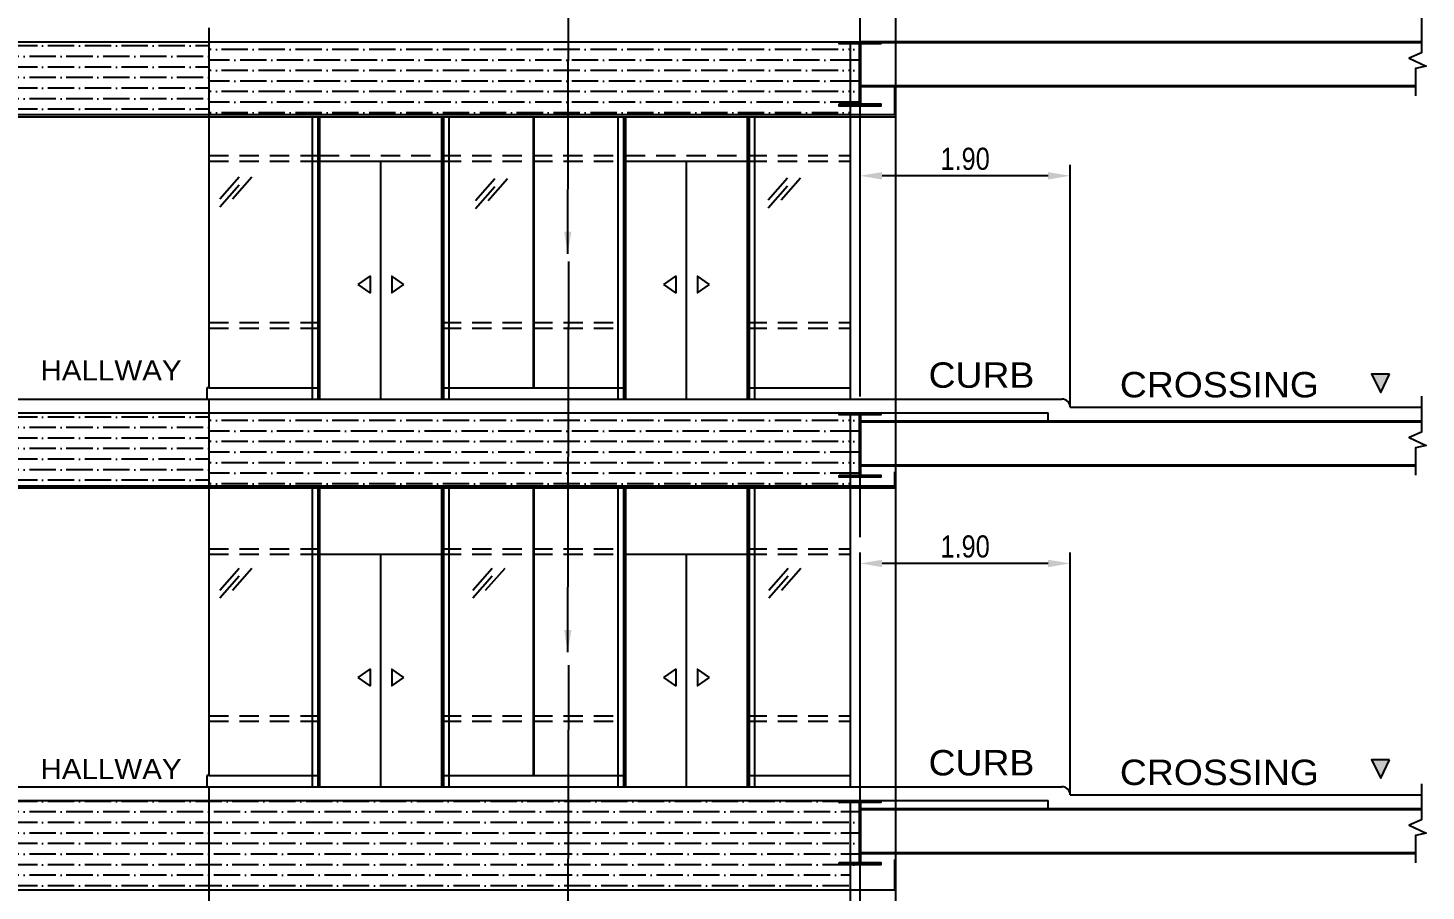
# Model space of a CAD drawing. Header units: millimetres. Extents: x 2148 to 2681, y 758 to 986.
# Drawn here: x 2439.3 to 2451.94, y 853.06 to 860.86 of the extents above; entities that cross this region are included whole.
import ezdxf

# ---------------------------------------------------------------- set-up
doc = ezdxf.new("R2010")
doc.units = ezdxf.units.MM
doc.linetypes.add('CENTER2', pattern=[28.575, 19.05, -3.175, 3.175, -3.175])
doc.linetypes.add('HIDDEN', pattern=[0.375, 0.25, -0.125])
for name, color, linetype in [('A-DETAILS', 1, 'Continuous'), ('A-Hatch', 253, 'Continuous'), ('A-Wall', 4, 'Continuous'), ('cladding', 2, 'Continuous'), ('D', 1, 'Continuous'), ('DR', 7, 'Continuous'), ('ELAYOUT', 4, 'Continuous'), ('hacht', 8, 'Continuous'), ('HATCH', 8, 'Continuous'), ('S_GRID LINES', 252, 'Continuous')]:
    doc.layers.add(name, color=color, linetype=linetype)
doc.styles.add('ARIALNW', font='ARIALN.TTF')
doc.styles.add('MMTX$0$ESMX$0$X-OPTA1D', font='x-opta1d')
doc.dimstyles.new('DIM 100', dxfattribs={"dimtxt": 0.2, "dimasz": 0.2, "dimexe": 0.1, "dimexo": 0, "dimgap": 0.05, "dimtad": 1, "dimzin": 0, "dimdsep": 46, "dimtxsty": 'ARIALNW', "dimcen": 0.09, "dimclrd": 6, "dimclre": 6, "dimclrt": 13, "dimadec": 0, "dimazin": 0, "dimtfac": 1, "dimtofl": 0, "dimtmove": 2, "dimatfit": 3, "dimfxl": 1, "dimtolj": 1, "dimtzin": 0, "dimarcsym": 0})

# ---------------------------------------------------------------- blocks, each defined once
blk = doc.blocks.new('*D2661')
at = {"layer": 'A-Wall', "color": 6, "linetype": 'ByBlock', "lineweight": -2, "transparency": 16777216}
for p, q in [((2446.823, 854.488), (2446.823, 856.119)), ((2448.723, 853.927), (2448.723, 856.119)), ((2448.523, 856.019), (2447.023, 856.019))]:
    blk.add_line(p, q, dxfattribs=at)
at = {"layer": 'A-Wall', "color": 6, "transparency": 16777216}
for points in [[(2447.023, 856.052), (2447.023, 855.985), (2446.823, 856.019)], [(2448.523, 856.052), (2448.523, 855.985), (2448.723, 856.019)]]:
    blk.add_solid(points, dxfattribs=at)
at = {"layer": 'Defpoints', "color": 0, "transparency": 16777216}
for p in [(2446.823, 856.019), (2446.823, 854.488, 0), (2448.723, 853.927, 0)]:
    blk.add_point(p, dxfattribs=at)
at = {"layer": 'A-Wall', "color": 13, "transparency": 16777216, "insert": (2447.773, 856.171), "char_height": 0.2, "attachment_point": 5, "style": 'ARIALNW'}
blk.add_mtext('\\A1;1.90', dxfattribs=at)
blk = doc.blocks.new('*D2662')
at = {"layer": 'A-Wall', "color": 6, "linetype": 'ByBlock', "lineweight": -2, "transparency": 16777216}
for p, q in [((2446.823, 857.991), (2446.823, 859.622)), ((2448.523, 859.522), (2447.023, 859.522)), ((2448.723, 857.43), (2448.723, 859.622))]:
    blk.add_line(p, q, dxfattribs=at)
at = {"layer": 'A-Wall', "color": 6, "transparency": 16777216}
for points in [[(2447.023, 859.555), (2447.023, 859.488), (2446.823, 859.522)], [(2448.523, 859.555), (2448.523, 859.488), (2448.723, 859.522)]]:
    blk.add_solid(points, dxfattribs=at)
at = {"layer": 'Defpoints', "color": 0, "transparency": 16777216}
for p in [(2446.823, 859.522), (2446.823, 857.991, 0), (2448.723, 857.43, 0)]:
    blk.add_point(p, dxfattribs=at)
at = {"layer": 'A-Wall', "color": 13, "transparency": 16777216, "insert": (2447.773, 859.674), "char_height": 0.2, "attachment_point": 5, "style": 'ARIALNW'}
blk.add_mtext('\\A1;1.90', dxfattribs=at)

msp = doc.modelspace()

# ---------------------------------------------------------------- hatches: boundary and pattern name
for points in [[(2451.6090575, 857.7282849), (2451.4463091, 857.7282849), (2451.5294603, 857.5620909)], [(2451.6090575, 854.2436961), (2451.4463091, 854.2436961), (2451.5294603, 854.0775021)]]:
    msp.add_hatch(color=2).paths.add_polyline_path(points)
at = {"layer": 'hacht'}
h = msp.add_hatch(dxfattribs=at)
h.set_pattern_fill('ANSI36', color=256, scale=0.03, angle=135, style=0)
h.set_pattern_definition([(180, (-20.25471, -19.7964), (-0.1666875, -0.09525), [0.238125, -0.047625, 0, -0.047625])])
h.paths.add_polyline_path([(2437.6753349, 860.7326036), (2437.6211727, 860.7326036), (2437.6211727, 860.6826035), (2437.6160165, 860.6826035), (2437.6160165, 859.9746279), (2437.6753349, 859.9746279)])
h.paths.add_polyline_path([(2439.1718458, 860.0546279), (2440.9389087, 860.0546279), (2440.9389087, 860.7326036), (2439.1718458, 860.7326036)])
h.paths.add_polyline_path([(2438.5003803, 860.0746279), (2439.1718458, 860.0746279), (2439.1718458, 860.7326036), (2438.5003803, 860.7326036)])
h.paths.add_polyline_path([(2437.6753349, 860.0746279), (2438.5003803, 860.0746279), (2438.5003803, 860.7326036), (2437.6753349, 860.7326036)])
h = msp.add_hatch(dxfattribs=at)
h.set_pattern_fill('ANSI36', color=256, scale=0.03, angle=135, style=0)
h.set_pattern_definition([(180, (212.51139, -73.83463), (-0.1666875, -0.09525), [0.238125, -0.047625, 0, -0.047625])])
h.paths.add_polyline_path([(2440.9389087, 860.0546279), (2446.7369789, 860.0546279), (2446.7369789, 860.7326036), (2440.9389087, 860.7326036)])
h = msp.add_hatch(dxfattribs=at)
h.set_pattern_fill('ANSI36', color=256, scale=0.03, angle=135, style=0)
h.set_pattern_definition([(180, (-20.25471, -30.30532), (-0.1666875, -0.09525), [0.238125, -0.047625, 0, -0.047625])])
edge = h.paths.add_edge_path()
edge.add_line((2447.0107204, 860.7139985), (2447.0107204, 860.7326036))
edge.add_line((2447.0107204, 860.7326036), (2446.7369789, 860.7326036))
edge.add_line((2446.7369789, 860.7326036), (2446.7369789, 860.15236))
edge.add_line((2446.7369789, 860.15236), (2447.0107204, 860.15236))
edge.add_line((2447.0107204, 860.15236), (2447.0107204, 860.170965))
edge.add_line((2447.0107204, 860.170965), (2446.8357714, 860.170965))
edge.add_arc((2446.8357714, 860.1782205), 0.0072555, 175.7079065, 270, ccw=False)
edge.add_line((2446.8285363, 860.1787635), (2446.8285363, 860.7062002))
edge.add_arc((2446.8357714, 860.7067432), 0.0072555, 90.36544511, 184.29209345, ccw=False)
edge.add_line((2446.8357251, 860.7139985), (2447.0107204, 860.7139985))
h = msp.add_hatch(dxfattribs=at)
h.set_pattern_fill('ANSI36', color=256, scale=0.03, angle=135, style=0)
h.set_pattern_definition([(180, (-20.25471, -23.14937), (-0.1666875, -0.09525), [0.238125, -0.047625, 0, -0.047625])])
h.paths.add_polyline_path([(2437.6753349, 857.3796279), (2437.6211727, 857.3796279), (2437.6211727, 857.3296278), (2437.6160165, 857.3296278), (2437.6160165, 856.6216522), (2437.6753349, 856.6216522)])
h.paths.add_polyline_path([(2439.1718458, 856.7016522), (2440.9389087, 856.7016522), (2440.9389087, 857.3796279), (2439.1718458, 857.3796279)])
h.paths.add_polyline_path([(2438.5003803, 856.7216522), (2439.1718458, 856.7216522), (2439.1718458, 857.3796279), (2438.5003803, 857.3796279)])
h.paths.add_polyline_path([(2437.6753349, 856.7216522), (2438.5003803, 856.7216522), (2438.5003803, 857.3796279), (2437.6753349, 857.3796279)])
h = msp.add_hatch(dxfattribs=at)
h.set_pattern_fill('ANSI36', color=256, scale=0.03, angle=135, style=0)
h.set_pattern_definition([(180, (212.51139, -77.1876), (-0.1666875, -0.09525), [0.238125, -0.047625, 0, -0.047625])])
h.paths.add_polyline_path([(2440.9389087, 856.7016522), (2446.7369789, 856.7016522), (2446.7369789, 857.3796279), (2440.9389087, 857.3796279)])
h = msp.add_hatch(dxfattribs=at)
h.set_pattern_fill('ANSI36', color=256, scale=0.03, angle=135, style=0)
h.set_pattern_definition([(180, (-20.25471, -33.6583), (-0.1666875, -0.09525), [0.238125, -0.047625, 0, -0.047625])])
edge = h.paths.add_edge_path()
edge.add_line((2447.0107204, 857.3610228), (2447.0107204, 857.3796279))
edge.add_line((2447.0107204, 857.3796279), (2446.7369789, 857.3796279))
edge.add_line((2446.7369789, 857.3796279), (2446.7369789, 856.7993843))
edge.add_line((2446.7369789, 856.7993843), (2447.0107204, 856.7993843))
edge.add_line((2447.0107204, 856.7993843), (2447.0107204, 856.8179893))
edge.add_line((2447.0107204, 856.8179893), (2446.8357714, 856.8179893))
edge.add_arc((2446.8357714, 856.8252448), 0.0072555, 175.7079065, 270, ccw=False)
edge.add_line((2446.8285363, 856.8257878), (2446.8285363, 857.3532245))
edge.add_arc((2446.8357714, 857.3537675), 0.0072555, 90.36544511, 184.29209345, ccw=False)
edge.add_line((2446.8357251, 857.3610228), (2447.0107204, 857.3610228))
h = msp.add_hatch(dxfattribs=at)
h.set_pattern_fill('ANSI36', color=256, scale=0.03, angle=135, style=0)
h.set_pattern_definition([(180, (-20.25471, -9.28747), (-0.1666875, -0.09525), [0.238125, -0.047625, 0, -0.047625])])
h.paths.add_polyline_path([(2437.6753349, 853.0686765), (2438.5003803, 853.0686765), (2438.5003803, 853.9266522), (2437.6753349, 853.9266522)])
h.paths.add_polyline_path([(2439.1718458, 853.9266522), (2438.5003803, 853.9266522), (2438.5003803, 853.0686765), (2439.1718458, 853.0686765)])
h.paths.add_polyline_path([(2440.9389087, 853.0686765), (2440.9389087, 853.9266522), (2439.1718458, 853.9266522), (2439.1718458, 853.0686765)])
h.paths.add_polyline_path([(2440.9389087, 853.9266522), (2440.9389087, 853.0686765), (2446.7369789, 853.0686765), (2446.7369789, 853.9266522)])
edge = h.paths.add_edge_path()
edge.add_line((2447.0107204, 853.8766522), (2446.7369789, 853.8766522))
edge.add_line((2446.7369789, 853.8766522), (2446.7369789, 853.2964086))
edge.add_line((2446.7369789, 853.2964086), (2447.0107204, 853.2964086))
edge.add_line((2447.0107204, 853.2964086), (2447.0107204, 853.3150136))
edge.add_line((2447.0107204, 853.3150136), (2446.8357714, 853.3150136))
edge.add_arc((2446.8357714, 853.3222691), 0.0072555, 184.29209351, 270, ccw=False)
edge.add_line((2446.8285363, 853.3217261), (2446.8285363, 853.8513348))
edge.add_arc((2446.8357714, 853.8507918), 0.0072555, 90.36544512, 175.70790659, ccw=False)
edge.add_line((2446.8357251, 853.8580471), (2447.0107204, 853.8580471))
edge.add_line((2447.0107204, 853.8580471), (2447.0107204, 853.8766522))
at = {"layer": 'HATCH', "ltscale": 0.5}
h = msp.add_hatch(dxfattribs=at)
h.set_pattern_fill('ANSI31', color=256, scale=0.018605, style=0)
h.set_pattern_definition([(135, (-145913.9638013, 5974.4268955), (0.00164446852256, 0.00164446852256), [])])
edge = h.paths.add_edge_path()
edge.add_line((2446.6347069, 860.170965), (2446.8101663, 860.170965))
edge.add_arc((2446.8101663, 860.1782205), 0.0072555, 270.00000003, 365.90273289)
edge.add_line((2446.8173832, 860.1789666), (2446.8173832, 860.7059971))
edge.add_arc((2446.8101663, 860.7067432), 0.0072555, 354.09726717, 450.36544536)
edge.add_line((2446.81012, 860.7139985), (2446.6347069, 860.7139985))
edge.add_line((2446.6347069, 860.7139985), (2446.6347069, 860.7326036))
edge.add_line((2446.6347069, 860.7326036), (2447.0107204, 860.7326036))
edge.add_line((2447.0107204, 860.7326036), (2447.0107204, 860.7139985))
edge.add_line((2447.0107204, 860.7139985), (2446.8358177, 860.7139985))
edge.add_arc((2446.8357714, 860.7067432), 0.0072555, 89.63455483, 184.29209345)
edge.add_line((2446.8285363, 860.7062002), (2446.8285363, 860.1787635))
edge.add_arc((2446.8357714, 860.1782205), 0.0072555, 175.7079065, 269.99999978)
edge.add_line((2446.8357714, 860.170965), (2447.0107204, 860.170965))
edge.add_line((2447.0107204, 860.170965), (2447.0107204, 860.15236))
edge.add_line((2447.0107204, 860.15236), (2446.6347069, 860.15236))
edge.add_line((2446.6347069, 860.15236), (2446.6347069, 860.170965))
h = msp.add_hatch(dxfattribs=at)
h.set_pattern_fill('ANSI31', color=256, scale=0.018605, style=0)
h.set_pattern_definition([(135, (-145913.9638013, 5971.0739198), (0.00164446852256, 0.00164446852256), [])])
edge = h.paths.add_edge_path()
edge.add_line((2446.6347069, 856.8179893), (2446.8101663, 856.8179893))
edge.add_arc((2446.8101663, 856.8252448), 0.0072555, 270.00000003, 365.90273289)
edge.add_line((2446.8173832, 856.8259909), (2446.8173832, 857.3530213))
edge.add_arc((2446.8101663, 857.3537675), 0.0072555, 354.09726717, 450.36544536)
edge.add_line((2446.81012, 857.3610228), (2446.6347069, 857.3610228))
edge.add_line((2446.6347069, 857.3610228), (2446.6347069, 857.3796278))
edge.add_line((2446.6347069, 857.3796278), (2447.0107204, 857.3796278))
edge.add_line((2447.0107204, 857.3796278), (2447.0107204, 857.3610228))
edge.add_line((2447.0107204, 857.3610228), (2446.8358177, 857.3610228))
edge.add_arc((2446.8357714, 857.3537675), 0.0072555, 89.63455483, 184.29209345)
edge.add_line((2446.8285363, 857.3532245), (2446.8285363, 856.8257878))
edge.add_arc((2446.8357714, 856.8252448), 0.0072555, 175.7079065, 269.99999978)
edge.add_line((2446.8357714, 856.8179893), (2447.0107204, 856.8179893))
edge.add_line((2447.0107204, 856.8179893), (2447.0107204, 856.7993843))
edge.add_line((2447.0107204, 856.7993843), (2446.6347069, 856.7993843))
edge.add_line((2446.6347069, 856.7993843), (2446.6347069, 856.8179893))
h = msp.add_hatch(dxfattribs=at)
h.set_pattern_fill('ANSI31', color=256, scale=0.018605, style=0)
h.set_pattern_definition([(135, (-145913.9638013, 5967.570944), (0.00164446852256, 0.00164446852256), [])])
edge = h.paths.add_edge_path()
edge.add_line((2446.6347069, 853.3150136), (2446.8101663, 853.3150136))
edge.add_arc((2446.8101663, 853.3222691), 0.0072555, 270.00000003, 365.90273289)
edge.add_line((2446.8173832, 853.3230152), (2446.8173832, 853.8500457))
edge.add_arc((2446.8101663, 853.8507918), 0.0072555, 354.09726717, 450.36544536)
edge.add_line((2446.81012, 853.8580471), (2446.6347069, 853.8580471))
edge.add_line((2446.6347069, 853.8580471), (2446.6347069, 853.8766522))
edge.add_line((2446.6347069, 853.8766522), (2447.0107204, 853.8766522))
edge.add_line((2447.0107204, 853.8766522), (2447.0107204, 853.8580471))
edge.add_line((2447.0107204, 853.8580471), (2446.8358177, 853.8580471))
edge.add_arc((2446.8357714, 853.8507918), 0.0072555, 89.63455483, 184.29209345)
edge.add_line((2446.8285363, 853.8502488), (2446.8285363, 853.3228121))
edge.add_arc((2446.8357714, 853.3222691), 0.0072555, 175.7079065, 269.99999978)
edge.add_line((2446.8357714, 853.3150136), (2447.0107204, 853.3150136))
edge.add_line((2447.0107204, 853.3150136), (2447.0107204, 853.2964086))
edge.add_line((2447.0107204, 853.2964086), (2446.6347069, 853.2964086))
edge.add_line((2446.6347069, 853.2964086), (2446.6347069, 853.3150136))

# ---------------------------------------------------------------- linework, layer by layer
at = {"color": 2, "elevation": 0}
for points in [[(2451.6090575, 857.7282849), (2451.4463091, 857.7282849), (2451.5294603, 857.5620909), (2451.6090575, 857.7282849)], [(2451.6090575, 854.2436961), (2451.4463091, 854.2436961), (2451.5294603, 854.0775021), (2451.6090575, 854.2436961)]]:
    msp.add_lwpolyline(points, dxfattribs=at)
at = {"layer": 'A-DETAILS', "elevation": 0}
for points in [[(2451.899483, 860.9595746), (2451.899483, 860.6322214), (2451.7883197, 860.5850054), (2451.9394837, 860.5128967), (2451.8443325, 860.4914772), (2451.8443325, 860.2455155)], [(2451.899483, 857.5315989), (2451.899483, 857.2042457), (2451.7883197, 857.1570296), (2451.9394837, 857.084921), (2451.8443325, 857.0635015), (2451.8443325, 856.8175397)], [(2451.899483, 854.0286232), (2451.899483, 853.70127), (2451.7883197, 853.654054), (2451.9394837, 853.5819453), (2451.8443325, 853.5605258), (2451.8443325, 853.3145641)]]:
    msp.add_lwpolyline(points, dxfattribs=at)
at = {"layer": 'A-Hatch'}
msp.add_line((2447.1477137, 846.8486765, 0), (2447.1477137, 877.7474821, 0), dxfattribs=at)
at = {"layer": 'A-Wall'}
for p, q in [((2446.0628457, 857.5046278, 0), (2448.6477137, 857.5046278, 0)), ((2448.7227137, 857.4296278, 0), (2451.899483, 857.4296278, 0)), ((2446.0628457, 854.0016522, 0), (2448.6477137, 854.0016522, 0)), ((2448.7227137, 853.9266522, 0), (2451.899483, 853.9266522, 0))]:
    msp.add_line(p, q, dxfattribs=at)
at = {"layer": 'A-Wall', "extrusion": (1.32785e-20, -3.07166e-07, 1)}
for centre in [(2448.6477137, 857.4296278, -0.0002634), (2448.6477137, 853.9266522, -0.0002623)]:
    msp.add_arc(centre, 0.075, 0, 90, dxfattribs=at)
at = {"layer": 'cladding'}
for p, q in [((2440.9389087, 857.6046279, 0), (2440.9389087, 860.8576036, 0)), ((2437.6160165, 860.7326036, 0), (2447.1477137, 860.7326036, 0)), ((2446.0374714, 860.7326036, 0), (2451.5865169, 860.7326036, 0)), ((2446.7369789, 857.5046279, 0), (2446.7369789, 860.7326036, 0)), ((2440.9389087, 857.6046279, 0), (2440.9189087, 857.6046279, 0)), ((2440.9189087, 857.6046279, 0), (2440.9189087, 857.5046279, 0)), ((2440.9389087, 854.1016522, 0), (2440.9389087, 857.5046279, 0)), ((2437.6160165, 857.3796279, 0), (2447.1477137, 857.3796279, 0)), ((2446.3364397, 857.3796278, 0), (2448.5227137, 857.3796278, 0)), ((2446.7369789, 854.0016522, 0), (2446.7369789, 857.3796279, 0)), ((2448.5227137, 857.3046278, 0), (2448.5227137, 857.3796278, 0)), ((2448.5227137, 857.3046278, 0), (2451.899483, 857.3046278, 0)), ((2440.9389087, 854.1016522, 0), (2440.9189087, 854.1016522, 0)), ((2440.9189087, 854.1016522, 0), (2440.9189087, 854.0016522, 0)), ((2440.9389087, 850.4516522, 0), (2440.9389087, 854.0016522, 0)), ((2437.6160165, 853.8766522, 0), (2447.1477137, 853.8766522, 0)), ((2446.7369789, 850.3516522, 0), (2446.7369789, 853.8766522, 0)), ((2447.0107204, 853.8766522, 0), (2448.5227137, 853.8766522, 0)), ((2448.5227137, 853.8016522, 0), (2448.5227137, 853.8766522, 0)), ((2448.5227137, 853.8016522, 0), (2451.899483, 853.8016522, 0))]:
    msp.add_line(p, q, dxfattribs=at)
at = {"layer": 'D', "color": 3, "ltscale": 0.5, "elevation": 0}
for points in [[(2446.6347069, 860.170965), (2446.8101663, 860.170965, 0.4447202436), (2446.8173832, 860.1789666), (2446.8173832, 860.7059971, 0.4466315217), (2446.81012, 860.7139985), (2446.6347069, 860.7139985), (2446.6347069, 860.7326036), (2447.0107204, 860.7326036), (2447.0107204, 860.7139985), (2446.8358177, 860.7139985, 0.4382281274), (2446.8285363, 860.7062002), (2446.8285363, 860.1787635, 0.4363286722), (2446.8357714, 860.170965), (2447.0107204, 860.170965), (2447.0107204, 860.15236), (2446.6347069, 860.15236)], [(2446.6347069, 856.8179893), (2446.8101663, 856.8179893, 0.4447202436), (2446.8173832, 856.8259909), (2446.8173832, 857.3530213, 0.4466315217), (2446.81012, 857.3610228), (2446.6347069, 857.3610228), (2446.6347069, 857.3796278), (2447.0107204, 857.3796278), (2447.0107204, 857.3610228), (2446.8358177, 857.3610228, 0.4382281274), (2446.8285363, 857.3532245), (2446.8285363, 856.8257878, 0.4363286722), (2446.8357714, 856.8179893), (2447.0107204, 856.8179893), (2447.0107204, 856.7993843), (2446.6347069, 856.7993843)], [(2446.6347069, 853.3150136), (2446.8101663, 853.3150136, 0.4447202436), (2446.8173832, 853.3230152), (2446.8173832, 853.8500457, 0.4466315217), (2446.81012, 853.8580471), (2446.6347069, 853.8580471), (2446.6347069, 853.8766522), (2447.0107204, 853.8766522), (2447.0107204, 853.8580471), (2446.8358177, 853.8580471, 0.4382281274), (2446.8285363, 853.8502488), (2446.8285363, 853.3228121, 0.4363286722), (2446.8357714, 853.3150136), (2447.0107204, 853.3150136), (2447.0107204, 853.2964086), (2446.6347069, 853.2964086)]]:
    msp.add_lwpolyline(points, format="xyb", close=True, dxfattribs=at)
at = {"layer": 'DR'}
for p, q in [((2441.8735278, 857.5046279, 0), (2441.8735278, 860.0546279, 0)), ((2441.8735278, 857.5046279, 0), (2441.8735278, 860.0546279, 0)), ((2443.1092844, 857.5046279, 0), (2443.1092844, 860.0546279, 0)), ((2443.1092844, 857.5046279, 0), (2443.1092844, 860.0546279, 0)), ((2444.6368169, 857.5046279, 0), (2444.6368169, 860.0546279, 0)), ((2444.6368169, 857.5046279, 0), (2444.6368169, 860.0546279, 0)), ((2445.8725735, 857.5046279, 0), (2445.8725735, 860.0546279, 0)), ((2441.9406206, 859.6546279, 0), (2443.0421916, 859.6546279, 0)), ((2442.4914059, 857.5046279, 0), (2442.4914059, 859.6546279, 0)), ((2444.7054701, 859.6546279, 0), (2445.8054807, 859.6546279, 0)), ((2445.2546951, 857.5046279, 0), (2445.2546951, 859.6546279, 0)), ((2441.8735278, 854.0016522, 0), (2441.8735278, 856.7016522, 0)), ((2441.8735278, 854.0016522, 0), (2441.8735278, 856.7016522, 0)), ((2443.1092844, 854.0016522, 0), (2443.1092844, 856.7016522, 0)), ((2443.1092844, 854.0016522, 0), (2443.1092844, 856.7016522, 0)), ((2444.6368169, 854.0016522, 0), (2444.6368169, 856.7016522, 0)), ((2444.6368169, 854.0016522, 0), (2444.6368169, 856.7016522, 0)), ((2445.8725735, 854.0016522, 0), (2445.8725735, 856.7016522, 0)), ((2441.9406206, 856.1016522, 0), (2443.0421916, 856.1016522, 0)), ((2442.4914059, 854.0016522, 0), (2442.4914059, 856.1016522, 0)), ((2444.7054701, 856.1016522, 0), (2445.8054807, 856.1016522, 0)), ((2445.2546951, 854.0016522, 0), (2445.2546951, 856.1016522, 0))]:
    msp.add_line(p, q, dxfattribs=at)
at = {"layer": 'ELAYOUT', "ltscale": 10}
for p, q in [((2437.6160165, 857.5046279, 0), (2447.1477137, 857.5046279, 0)), ((2437.6160165, 854.0016522, 0), (2447.1477137, 854.0016522, 0))]:
    msp.add_line(p, q, dxfattribs=at)
at = {"layer": 'hacht'}
for p, q in [((2447.1377137, 860.0746279, 0), (2447.1377137, 860.3256633, 0)), ((2437.6160165, 860.0746279, 0), (2447.1377137, 860.0746279, 0)), ((2437.6160165, 860.0546279, 0), (2447.1477137, 860.0546279, 0)), ((2441.0358937, 859.3133962, 0), (2441.210994, 859.5127734, 0)), ((2441.0358937, 859.2421243, 0), (2441.210994, 859.4415015, 0)), ((2441.151064, 859.3133962, 0), (2441.3261644, 859.5127734, 0)), ((2443.3463856, 859.2975455, 0), (2443.521486, 859.4969226, 0)), ((2443.3463856, 859.2262736, 0), (2443.521486, 859.4256508, 0)), ((2443.461556, 859.2975455, 0), (2443.6366563, 859.4969226, 0)), ((2445.9937103, 859.3031023, 0), (2446.1688107, 859.5024795, 0)), ((2445.9937103, 859.2318304, 0), (2446.1688107, 859.4312076, 0)), ((2446.1088806, 859.3031023, 0), (2446.283981, 859.5024795, 0)), ((2447.1377137, 856.7216522, 0), (2447.1377137, 856.8476876, 0)), ((2437.6160165, 856.7216522, 0), (2447.1377137, 856.7216522, 0)), ((2437.6160165, 856.7016522, 0), (2447.1477137, 856.7016522, 0)), ((2441.0358937, 855.7779633, 0), (2441.210994, 855.9773404, 0)), ((2441.0358937, 855.7066914, 0), (2441.210994, 855.9060686, 0)), ((2441.151064, 855.7779633, 0), (2441.3261644, 855.9773404, 0)), ((2443.323549, 855.7779633, 0), (2443.4986494, 855.9773404, 0)), ((2443.323549, 855.7066914, 0), (2443.4986494, 855.9060686, 0)), ((2443.4387193, 855.7779633, 0), (2443.6138197, 855.9773404, 0)), ((2445.9978465, 855.7779633, 0), (2446.1729468, 855.9773404, 0)), ((2445.9978465, 855.7066914, 0), (2446.1729468, 855.9060686, 0)), ((2446.1130168, 855.7779633, 0), (2446.2881172, 855.9773404, 0)), ((2447.1377137, 853.0686765, 0), (2447.1377137, 853.3447119, 0)), ((2437.6160165, 853.0686765, 0), (2447.1377137, 853.0686765, 0))]:
    msp.add_line(p, q, dxfattribs=at)
at = {"layer": 'hacht', "elevation": 0}
for points in [[(2442.2851523, 858.5400216), (2442.3933572, 858.6154346), (2442.3933572, 858.4646086)], [(2442.6976596, 858.5400216), (2442.5894547, 858.6154346), (2442.5894547, 858.4646086)], [(2445.0484414, 858.5400216), (2445.1566463, 858.6154346), (2445.1566463, 858.4646086)], [(2445.4609487, 858.5400216), (2445.3527438, 858.6154346), (2445.3527438, 858.4646086)], [(2442.2851523, 854.9870459), (2442.3933572, 855.0624589), (2442.3933572, 854.9116329)], [(2442.6976596, 854.9870459), (2442.5894547, 855.0624589), (2442.5894547, 854.9116329)], [(2445.0484414, 854.9870459), (2445.1566463, 855.0624589), (2445.1566463, 854.9116329)], [(2445.4609487, 854.9870459), (2445.3527438, 855.0624589), (2445.3527438, 854.9116329)]]:
    msp.add_lwpolyline(points, close=True, dxfattribs=at)
at = {"layer": 'HATCH', "ltscale": 0.5}
for p, q in [((2451.899483, 860.7326036, 0), (2446.8285363, 860.7326036, 0)), ((2451.899483, 860.7226036, 0), (2446.8285363, 860.7226036, 0)), ((2451.8443325, 860.3356633, 0), (2446.8285363, 860.3356633, 0)), ((2451.8443325, 860.3256633, 0), (2446.8285363, 860.3256633, 0)), ((2451.899483, 857.3046278, 0), (2446.8285363, 857.3046278, 0)), ((2451.899483, 857.2946278, 0), (2446.8285363, 857.2946278, 0)), ((2451.8443325, 856.9076876, 0), (2446.8285363, 856.9076876, 0)), ((2451.8443325, 856.8976876, 0), (2446.8285363, 856.8976876, 0)), ((2451.899483, 853.8016522, 0), (2446.8285363, 853.8016522, 0)), ((2451.899483, 853.7916522, 0), (2446.8285363, 853.7916522, 0)), ((2451.8443325, 853.4047119, 0), (2446.8285363, 853.4047119, 0)), ((2451.8443325, 853.3947119, 0), (2446.8285363, 853.3947119, 0))]:
    msp.add_line(p, q, dxfattribs=at)
at = {"layer": 'HATCH'}
for p, q in [((2441.9234573, 857.5046279, 0), (2441.9234573, 860.0546279, 0)), ((2441.9406206, 857.5046279, 0), (2441.9406206, 860.0546279, 0)), ((2443.0421916, 857.5046279, 0), (2443.0421916, 860.0546279, 0)), ((2443.0593548, 857.5046279, 0), (2443.0593548, 860.0546279, 0)), ((2443.8713308, 857.6046279, 0), (2443.8713308, 860.0546279, 0)), ((2443.8763308, 857.6046279, 0), (2443.8763308, 860.0546279, 0)), ((2444.6867465, 857.5046279, 0), (2444.6867465, 860.0546279, 0)), ((2444.7054701, 857.5046279, 0), (2444.7054701, 860.0546279, 0)), ((2445.8054807, 857.5046279, 0), (2445.8054807, 860.0546279, 0)), ((2445.822644, 857.5046279, 0), (2445.822644, 860.0546279, 0)), ((2440.9389087, 857.6046279, 0), (2441.9406206, 857.6046279, 0)), ((2443.0421916, 857.6046279, 0), (2444.7054701, 857.6046279, 0)), ((2445.8054807, 857.6046279, 0), (2446.7369789, 857.6046279, 0)), ((2441.9234573, 854.0016522, 0), (2441.9234573, 856.7016522, 0)), ((2441.9406206, 854.0016522, 0), (2441.9406206, 856.7016522, 0)), ((2443.0421916, 854.0016522, 0), (2443.0421916, 856.7016522, 0)), ((2443.0593548, 854.0016522, 0), (2443.0593548, 856.7016522, 0)), ((2443.8713308, 854.1016522, 0), (2443.8713308, 856.7016522, 0)), ((2443.8763308, 854.1016522, 0), (2443.8763308, 856.7016522, 0)), ((2444.6867465, 854.0016522, 0), (2444.6867465, 856.7016522, 0)), ((2444.7054701, 854.0016522, 0), (2444.7054701, 856.7016522, 0)), ((2445.8054807, 854.0016522, 0), (2445.8054807, 856.7016522, 0)), ((2445.822644, 854.0016522, 0), (2445.822644, 856.7016522, 0)), ((2440.9389087, 854.1016522, 0), (2441.9406206, 854.1016522, 0)), ((2443.0421916, 854.1016522, 0), (2444.7054701, 854.1016522, 0)), ((2445.8054807, 854.1016522, 0), (2446.7369789, 854.1016522, 0))]:
    msp.add_line(p, q, dxfattribs=at)
at = {"layer": 'HATCH', "linetype": 'HIDDEN', "ltscale": 0.7}
for p, q in [((2440.9389087, 859.7046279, 0), (2441.9406206, 859.7046279, 0)), ((2440.9389087, 859.6546279, 0), (2441.9406206, 859.6546279, 0)), ((2441.9406206, 859.7046279, 0), (2444.7054701, 859.7046279, 0)), ((2443.0421916, 859.6546279, 0), (2444.7054701, 859.6546279, 0)), ((2444.7054701, 859.7046279, 0), (2446.7369789, 859.7046279, 0)), ((2445.8054807, 859.6546279, 0), (2446.7369789, 859.6546279, 0)), ((2440.9389087, 858.1956318, 0), (2441.9406206, 858.1956318, 0)), ((2440.9389087, 858.1456318, 0), (2441.9406206, 858.1456318, 0)), ((2443.0421916, 858.1956318, 0), (2444.7054701, 858.1956318, 0)), ((2443.0421916, 858.1456318, 0), (2444.7054701, 858.1456318, 0)), ((2445.8054807, 858.1956318, 0), (2446.7369789, 858.1956318, 0)), ((2445.8054807, 858.1456318, 0), (2446.7369789, 858.1456318, 0)), ((2440.9389087, 856.1516522, 0), (2441.9406206, 856.1516522, 0)), ((2443.0421916, 856.1516522, 0), (2444.7054701, 856.1516522, 0)), ((2445.8054807, 856.1516522, 0), (2446.7369789, 856.1516522, 0)), ((2440.9389087, 856.1016522, 0), (2441.9406206, 856.1016522, 0)), ((2443.0421916, 856.1016522, 0), (2444.7054701, 856.1016522, 0)), ((2445.8054807, 856.1016522, 0), (2446.7369789, 856.1016522, 0)), ((2440.9389087, 854.6426561, 0), (2441.9406206, 854.6426561, 0)), ((2440.9389087, 854.5926561, 0), (2441.9406206, 854.5926561, 0)), ((2443.0421916, 854.6426561, 0), (2444.7054701, 854.6426561, 0)), ((2443.0421916, 854.5926561, 0), (2444.7054701, 854.5926561, 0)), ((2445.8054807, 854.6426561, 0), (2446.7369789, 854.6426561, 0)), ((2445.8054807, 854.5926561, 0), (2446.7369789, 854.5926561, 0))]:
    msp.add_line(p, q, dxfattribs=at)
at = {"layer": 'S_GRID LINES', "linetype": 'CENTER2', "ltscale": 0.2}
msp.add_line((2446.8227137, 846.0964977, 0), (2446.8227137, 883.1528969, 0), dxfattribs=at)

# ---------------------------------------------------------------- texts
at = {"color": 2, "style": 'MMTX$0$ESMX$0$X-OPTA1D', "width": 1.1}
for p in [(2439.414753, 857.672918, 0), (2439.414753, 854.0699423, 0)]:
    msp.add_text('HALLWAY', height=0.18144, dxfattribs=at).set_placement(p)
for s, p in [('CURB', (2447.4426892, 857.6063879, 0)), ('CROSSING', (2449.1717665, 857.519629, 0)), ('CURB', (2447.4426892, 854.1034122, 0)), ('CROSSING', (2449.1717665, 854.0166533, 0))]:
    msp.add_text(s, height=0.22932, rotation=359.98736461, dxfattribs=at).set_placement(p)

# ---------------------------------------------------------------- dimensions: what is measured, and where the dimension line sits
at = {"layer": 'A-Wall'}
for base, p1, p2, picture, middle in [((2446.8227137, 859.5216211, 0), (2448.7227137, 857.4296278, 0), (2446.8227137, 857.9909627, 0), '*D2662', (2447.7727137, 859.6737357, 0)), ((2446.8227137, 856.0186454, 0), (2448.7227137, 853.9266522, 0), (2446.8227137, 854.4879871, 0), '*D2661', (2447.7727137, 856.17076, 0))]:
    dim = msp.add_linear_dim(base=base, p1=p1, p2=p2, angle=180, dimstyle='DIM 100', dxfattribs=at)
    dim.commit()
    dim.dimension.update_dxf_attribs({"geometry": picture, "text_midpoint": middle})

# ---------------------------------------------------------------- leaders
for points in [[(2444.180537, 858.8173358), (2444.1903948, 862.3485901)], [(2444.180537, 855.2161601), (2444.1903948, 858.7474143)], [(2444.180537, 855.2161601), (2444.1903948, 858.7474143)], [(2444.180537, 851.5675498), (2444.1903948, 855.0988041)]]:
    msp.add_leader(points, dimstyle='DIM 100', override={"dimgap": 0.05, "dimtad": 0}, dxfattribs=at)

doc.saveas('drawing.dxf')
